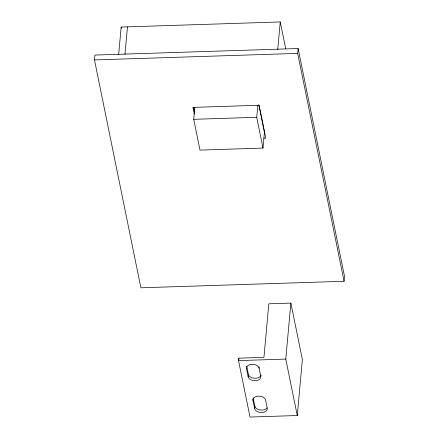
<?xml version="1.0" encoding="UTF-8"?>
<svg xmlns="http://www.w3.org/2000/svg" width="439" height="439" viewBox="0 0 439 439"><rect width="100%" height="100%" fill="white"/><g stroke="black" fill="none" stroke-linecap="round" stroke-linejoin="round"><path stroke-width="0.66" d="M94.478 59.929L94.923 55.062L298.114 48.526L344.522 276.394L344.077 281.262L140.886 287.797L94.478 59.929L297.675 53.393L344.077 281.262M118.64 54.699L121.159 27.064L280.247 21.95L285.707 48.756M124.945 54.496L127.458 26.861M258.845 104.817L264.432 132.26L262.994 148.08L199.986 150.105L193.72 119.315L194.817 107.226M262.994 148.08L256.722 117.29L257.803 105.42M238.52 360.595L238.739 358.164L263.943 357.351L268.816 303.81L290.87 303.097L302.367 359.552L297.269 415.53L250.016 417.05L238.52 360.595L285.773 359.075L297.269 415.53M248.167 376.816L246.493 368.606L246.713 366.17L248.386 374.385L248.167 376.816A6.371 4.088 5.2 0 0 255.3 380.717A6.371 4.088 5.2 0 0 260.766 376.41L260.876 375.197M277.728 49.585L280.247 21.95M252.974 400.423L253.193 397.992L254.867 406.201L254.647 408.638A6.371 4.088 5.2 0 0 261.781 412.539A6.371 4.088 5.2 0 0 267.247 408.232L265.573 400.017A6.371 4.088 5.2 0 0 258.439 396.115A6.371 4.088 5.2 0 0 252.974 400.423L254.647 408.638M260.766 376.41L259.092 368.2L259.202 366.982M297.675 53.393L298.114 48.526M285.773 359.075L290.87 303.097M193.72 119.315L256.722 117.29M263.729 138.17L265.776 138.104L259.087 105.256L192.93 107.385L194.296 114.091M193.698 107.632L194.653 112.324M238.739 358.164L239.014 359.508M121.159 27.064L121.427 28.403M260.991 375.049A6.371 4.088 5.2 0 1 254.691 378.275A6.371 4.088 5.2 0 1 248.386 374.385M267.044 407.875A6.371 4.088 5.2 0 1 260.343 410.021A6.371 4.088 5.2 0 1 254.867 406.201M246.493 368.606A6.371 4.088 5.2 0 1 251.959 364.299A6.371 4.088 5.2 0 1 259.092 368.2"/></g></svg>
